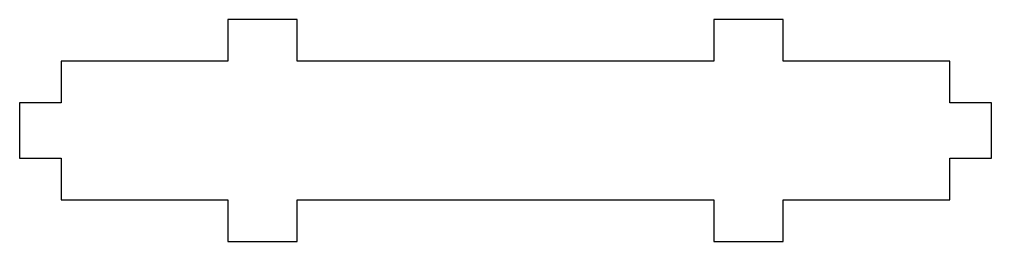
# Model space of a CAD drawing. Header units: millimetres. Extents: x -35 to 35, y 0 to 16.
import ezdxf

# ---------------------------------------------------------------- set-up
doc = ezdxf.new("R2010")
doc.units = ezdxf.units.MM
doc.layers.get('0').update_dxf_attribs({"linetype": 'CONTINUOUS'})

msp = doc.modelspace()

# ---------------------------------------------------------------- linework, layer by layer
msp.add_lwpolyline([(32, 13), (20, 13), (20, 16), (15, 16), (15, 13), (-15, 13), (-15, 16), (-20, 16), (-20, 13), (-32, 13), (-32, 10), (-35, 10), (-35, 6), (-32, 6), (-32, 3), (-20, 3), (-20, 0), (-15, 0), (-15, 3), (15, 3), (15, 0), (20, 0), (20, 3), (32, 3), (32, 6), (35, 6), (35, 10), (32, 10)], close=True)

doc.saveas('drawing.dxf')
